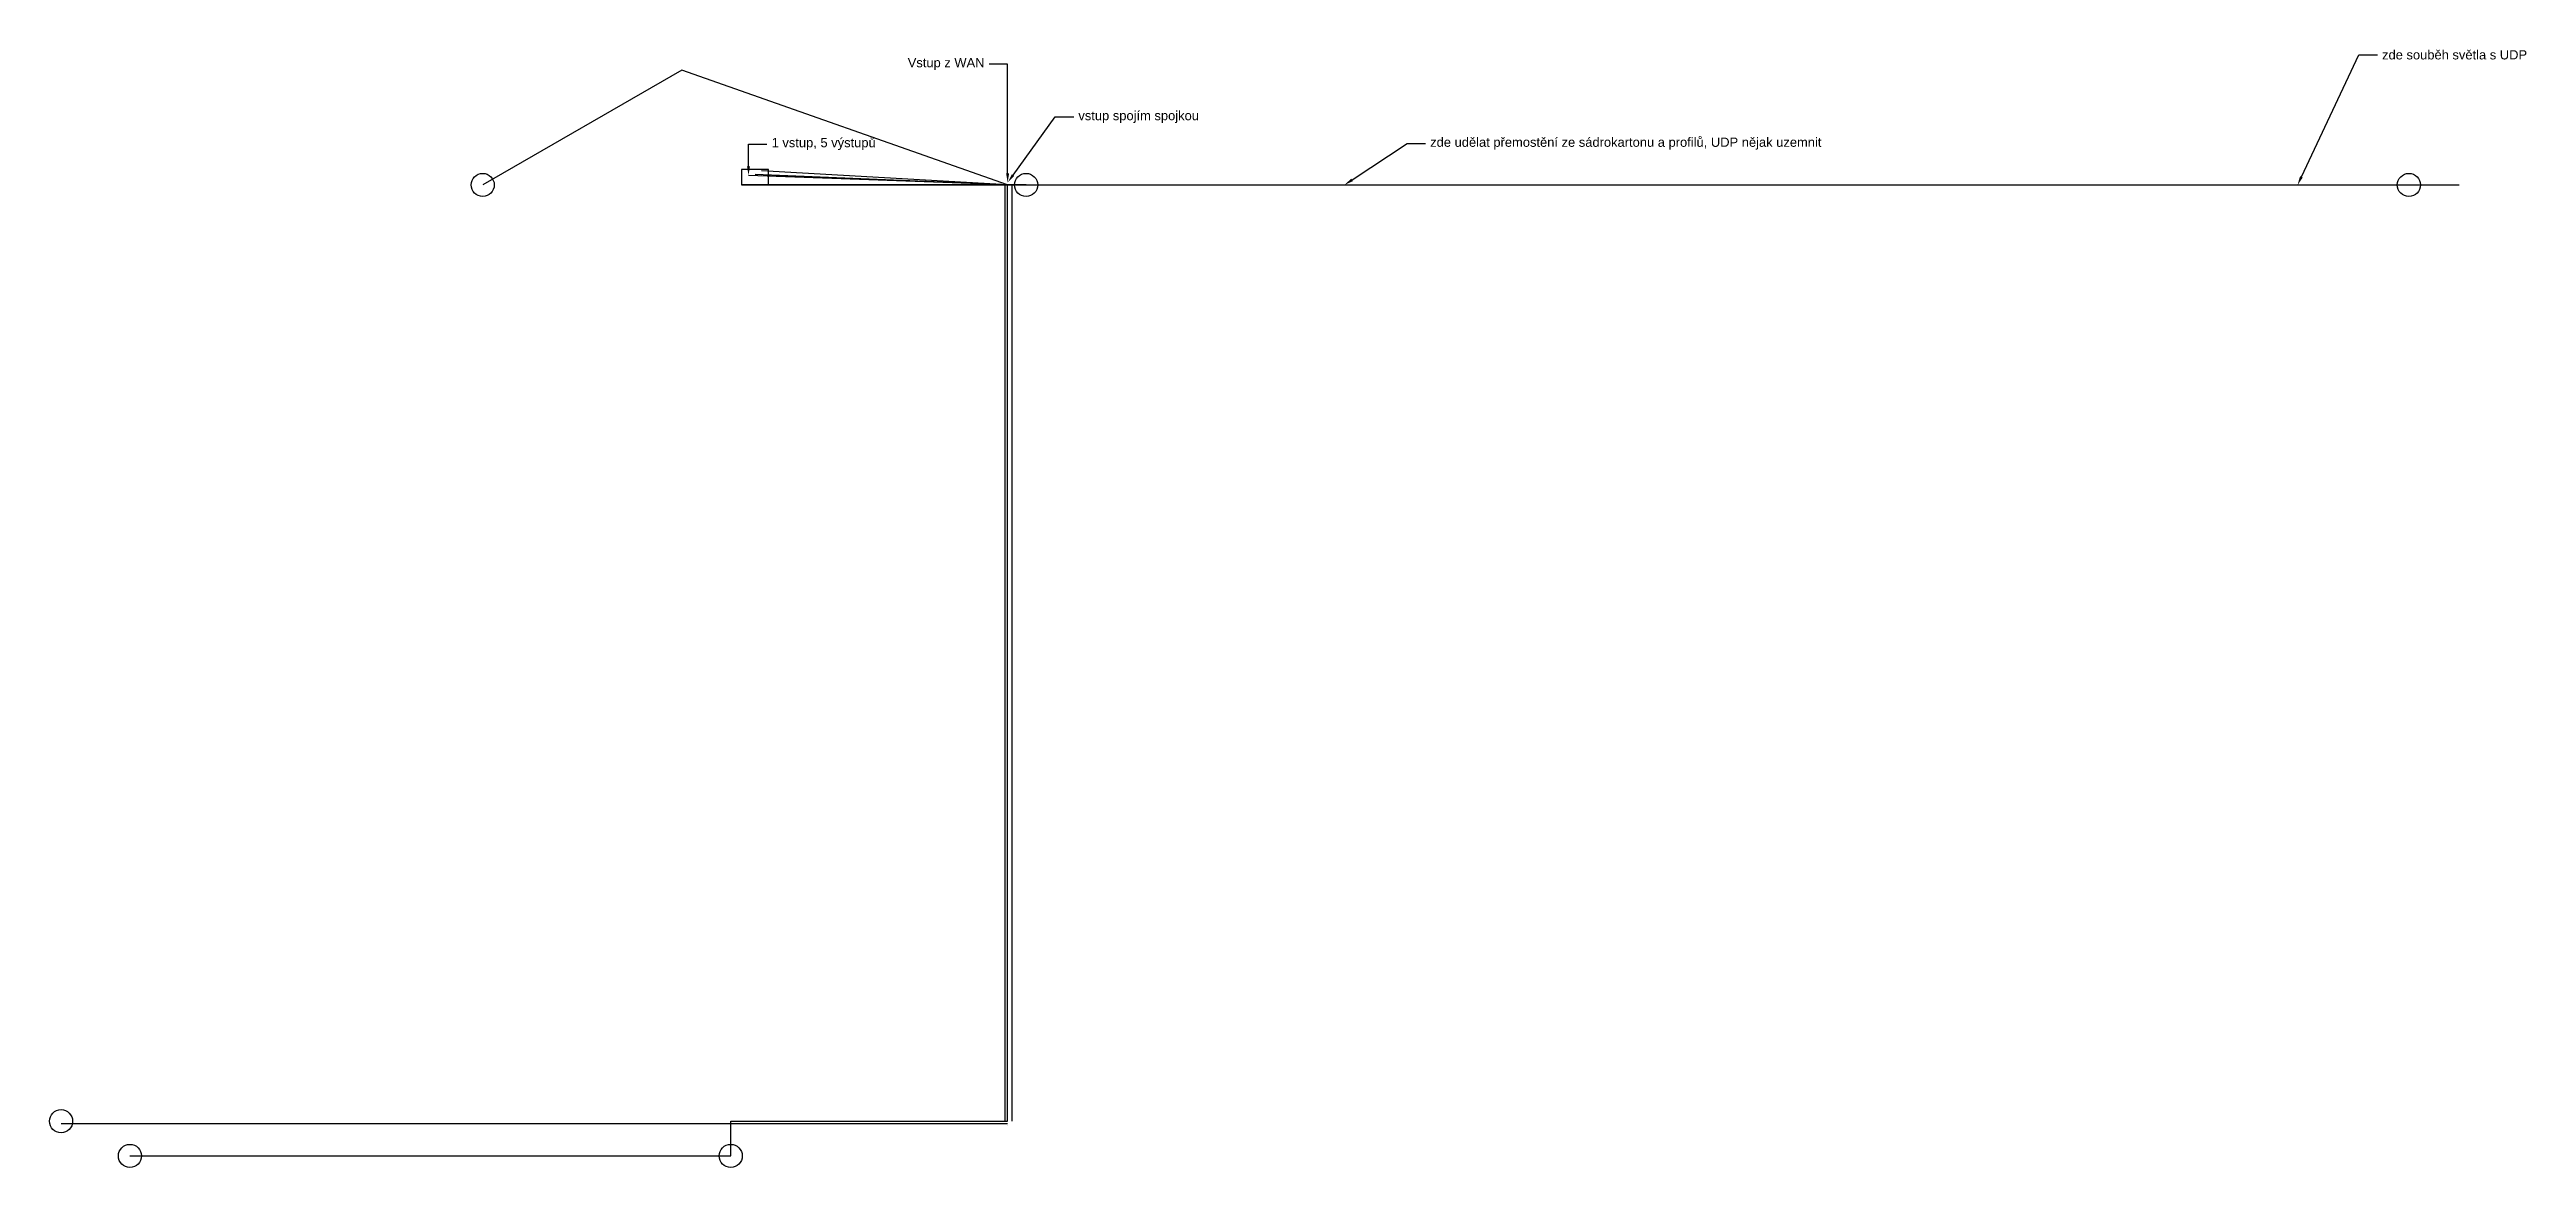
# Model space of a CAD drawing. Header units: millimetres. Extents: x -414 to 657, y -425 to 59.
import ezdxf
from ezdxf import colors
from ezdxf.entities.mleader import LeaderData, LeaderLine
from ezdxf.math import Vec2, Vec3

# ---------------------------------------------------------------- set-up
doc = ezdxf.new("R2010")
doc.units = ezdxf.units.MM
doc.layers.add('UDP', color=134, linetype='Continuous')
doc.styles.get("Standard").update_dxf_attribs({"font": 'arial.ttf'})

msp = doc.modelspace()

# ---------------------------------------------------------------- linework, layer by layer
at = {"layer": 'UDP', "lineweight": -3, "ltscale": 0.01}
for p, q in [((-141, 49.6), (-227.1, 0, 31)), ((0, 0, 27.9), (-141, 49.6)), ((0, 0, 30), (-112.1, 4.1, 30)), ((0, 0, 30), (-109.2, 4.5, 30)), ((0, 0, 30), (-106.5, 6.1, 30)), ((0, 0, 30), (-106.5, 4, 30)), ((-1, -405, 260), (-1, 0, 260)), ((-1, 0, 260), (-1, 0, 30)), ((0, 1, 260), (0, 1, 30)), ((8, 0), (0, 0)), ((0, -405, 259), (0, 0, 259)), ((0, 0, 260), (628, 0, 260)), ((0, 0, 260), (0, 0, 27.9)), ((2, -405, 260), (2, 0, 260)), ((2, 0, 260), (2, 0, 30)), ((2, 0, 260), (2, 0, 30)), ((606.2, 0, 15), (628, 0, 15)), ((628, 0, 15), (628, 0, 260)), ((-409.5, -406, 30), (0, -406, 30)), ((-119.8, -420), (-119.8, -405)), ((-119.8, -405, 32), (0, -405, 32)), ((-119.8, -405), (-119.8, -405, 29)), ((-119.8, -420), (-119.8, -405)), ((-119.8, -405), (-119.8, -405, 29)), ((-119.8, -405, 29), (0, -405, 29)), ((0, -404, 260), (0, -404, 30)), ((0, -407, 30), (0, -407, 260)), ((2, -405, 30), (2, -405, 260)), ((-379.7, -420, 30), (-119.8, -420, 30)), ((-119.8, -420, 30), (-119.8, -420)), ((-119.8, -420, 30), (-119.8, -420))]:
    msp.add_line(p, q, dxfattribs=at)
for points, elevation in [([(-115.2, 0), (-103.4, 0), (-103.4, 6.7), (-115.2, 6.7)], 31), ([(-115.2, 0), (0, 0), (0, 0), (-115.2, 0)], 30)]:
    msp.add_lwpolyline(points, close=True, dxfattribs=dict(at, elevation=elevation))
for centre in [(-227.1, 0, 30), (8, 0), (606.2, 0, 15), (-409.5, -405, 30), (-379.7, -420, 30), (-119.8, -420, 30)]:
    msp.add_circle(centre, 5, dxfattribs=at)

# ---------------------------------------------------------------- leaders
ml = msp.add_multileader_mtext('Standard', dxfattribs=at)
ml.set_content('Vstup z WAN', color=256)
ml.set_leader_properties()
ml.build(insert=Vec2(0, 0))
ctx = ml.context
ctx.base_point, ctx.plane_origin = Vec3(-44.7, 52.3, 260), Vec3(0, 1, 260)
ctx.text_align_type = 2
notes = []
notes.append((ctx, [(0, (1, 1, 0), (0, 52.3, 260), (-1, 0), 8, [(0, [(0, 1, 260)], 0, [])])]))
ctx.mtext.insert, ctx.mtext.alignment, ctx.mtext.flow_direction = Vec3(-10, 54.9, 260), 3, 5
ml = msp.add_multileader_mtext('Standard', dxfattribs=at)
ml.set_content('zde souběh světla s UDP', color=256)
ml.set_leader_properties()
ml.build(insert=Vec2(0, 0))
ctx = ml.context
ctx.base_point, ctx.plane_origin = Vec3(592.6, 56.3, 260), Vec3(558, -0.1, 260)
notes.append((ctx, [(0, (1, 1, 0), (584.6, 56.3, 260), (1, 0), 8, [(0, [(558, -0.1, 260)], 0, [])])]))
ctx.mtext.insert, ctx.mtext.flow_direction = Vec3(594.6, 58.3, 260), 5
ml = msp.add_multileader_mtext('Standard', dxfattribs=at)
ml.set_content('vstup spojím spojkou', color=256)
ml.set_leader_properties()
ml.build(insert=Vec2(0, 0))
ctx = ml.context
ctx.base_point, ctx.plane_origin = Vec3(28.6, 29.4, 260), Vec3(0, 1, 260)
notes.append((ctx, [(0, (1, 1, 0), (20.6, 29.4, 260), (1, 0), 8, [(0, [(0, 1, 260)], 0, [])])]))
ctx.mtext.insert, ctx.mtext.flow_direction = Vec3(30.6, 32, 260), 5
ml = msp.add_multileader_mtext('Standard', dxfattribs=at)
ml.set_content('1 vstup, 5 výstupů', color=256)
ml.set_leader_properties()
ml.build(insert=Vec2(0, 0))
ctx = ml.context
ctx.base_point, ctx.plane_origin = Vec3(-104.1, 17.7, 30), Vec3(-112.1, 4.1, 30)
notes.append((ctx, [(0, (1, 1, 0), (-112.1, 17.7, 30), (1, 0), 8, [(0, [(-112.1, 4.1, 30)], 0, [])])]))
ctx.mtext.insert, ctx.mtext.flow_direction = Vec3(-102.1, 20.3, 30), 5
ml = msp.add_multileader_mtext('Standard', dxfattribs=at)
ml.set_content('zde udělat přemostění ze sádrokartonu a profilů, UDP nějak uzemnit', color=256)
ml.set_leader_properties()
ml.build(insert=Vec2(0, 0))
ctx = ml.context
ctx.base_point, ctx.plane_origin = Vec3(180.8, 17.9, 260), Vec3(145.7, 0, 260)
notes.append((ctx, [(0, (1, 1, 0), (172.8, 17.9, 260), (1, 0), 8, [(0, [(145.7, 0, 260)], 0, [])])]))
ctx.mtext.insert, ctx.mtext.flow_direction = Vec3(182.8, 20.5, 260), 5
for ctx, leaders in notes:
    for number, flags, end, landing, length, lines in leaders:
        leader = LeaderData()
        leader.index, (leader.has_last_leader_line, leader.has_dogleg_vector, leader.attachment_direction) = number, flags
        leader.last_leader_point, leader.dogleg_vector, leader.dogleg_length = Vec3(end), Vec3(landing), length
        for number, points, colour, breaks in lines:
            line = LeaderLine()
            line.index, line.vertices, line.color, line.breaks = number, Vec3.list(points), colors.encode_raw_color(colour), breaks
            leader.lines.append(line)
        ctx.leaders.append(leader)

doc.saveas('drawing.dxf')
